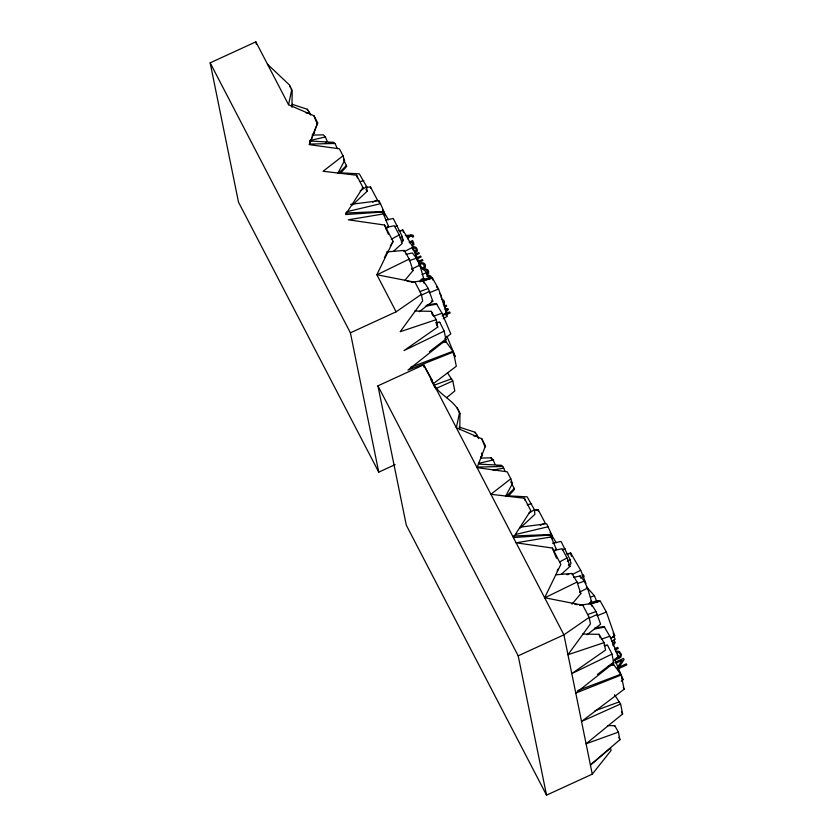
<?xml version="1.0" encoding="UTF-8"?>
<svg xmlns="http://www.w3.org/2000/svg" width="837" height="837" viewBox="0 0 837 837"><rect width="100%" height="100%" fill="white"/><g stroke="black" fill="none" stroke-linecap="round" stroke-linejoin="round"><path stroke-width="1.26" d="M291.987 107.345L292.165 90.804L291.014 89.067M459.795 429.716L459.963 413.813C455.066 398.935 435.282 394.53 431.432 378.847L423.668 364.848L377.947 385.847L406.301 525.176L546.54 795.15L592.261 774.152L611.073 750.496L610.56 748.006L590.409 765.039L619.924 739.699L618.376 732.124L614.745 725.637L607.453 725.616M443.495 315.235L446.864 312.661L438.567 288.995L432.488 278.156L429.988 277.633L422.11 279.788M442.867 342.406L446.152 341.904L442.836 342.595M611.292 638.233L614.661 635.67L606.354 612.004L600.286 601.165L597.785 600.631L589.907 602.786M610.654 665.405L613.95 664.902L608.436 665.938M337.834 173.238L344.541 160.704L343.024 155.797L339.393 148.798L309.261 144.623L317.694 122.903L313.99 115.778L288.545 104.74L291.789 89.507L289.414 84.924L267.495 64.229M459.586 412.505L456.332 427.738L481.788 438.787L485.481 445.901L477.059 467.632L507.18 471.806L510.821 478.795L512.338 483.702L505.485 496.508M425.332 266.658C426.336 263.603 422.287 261.531 419.954 263.352A3.934 3.557 -11.5 0 0 418.835 264.094M309.721 143.389L317.694 122.903M485.115 446.843L485.481 445.901M419.096 265.706C421.733 260.673 427.738 267.118 421.398 268.102M395.158 464.608L378.753 472.152L350.41 332.823L396.121 311.824L376.849 274.735L393.066 241.433L384.539 225.027L348.318 219.807L383.409 213.927L388.441 226.21L386.244 228.668M554.031 551.677L556.228 549.218L551.196 536.936L516.115 542.815L552.336 548.036L560.853 564.431L544.646 597.733L582.845 605.256L589.143 617.382L590.462 623.879L567.957 654.722L604.032 642.659L605.538 650.077L571.797 673.597L611.993 654.084L607.557 645.254L604.147 645.421M384.413 257.639L387.667 251.267M390.387 245.963L393.066 241.433M557.097 571.085L558.185 568.961M443.191 303.109L443.338 301.707L442.334 300.609M613.28 645.536L615.258 642.575L614.557 641.226L612.81 643.779A7.02 6.351 -11.5 0 0 612.642 644.061M343.024 155.797L323.103 171.271L356.583 175.236L362.965 187.519L345.587 214.554L382.425 212.043L383.409 213.927M617.162 667.947L622.09 660.383L615.959 663.197M312.64 134.998L314.576 132.256L312.609 134.684M481.401 456.625L482.374 455.255L481.484 453.037M480.762 457.19L482.374 455.255M403.58 251.142L404.145 250.43L409.251 259.051L413.049 270.55L404.71 280.552M571.985 604.178L580.836 593.548L577.049 582.05L571.933 573.429L556.26 574.778M614.274 726.171L614.745 725.637M340.701 172.987L346.748 166.322L343.745 160.055M508.498 495.985L514.546 489.331L510.978 481.997M385.993 228.815L388.441 226.21M554.596 550.955L556.228 549.218M338.849 173.092L346.539 165.36M506.647 496.1L514.337 488.358M407.514 238.723L410.402 236.065M412.819 244.069L412.798 244.08A3.086 2.793 -11.5 0 1 412.222 244.383M407.42 237.3L408.728 236.17L407.012 236.452M352.398 205.055L367.087 191.338L366.648 186.661L359.335 173.845L338.085 172.725M520.185 528.053L534.885 514.337L534.435 509.67L527.132 496.843L505.872 495.724M393.599 251.215L402.241 243.368L399.218 234.915L394.311 225.739L385.679 227.591M445.587 312.086L448.391 309.554L447.879 308.581L445.357 308.905M561.397 574.213L570.039 566.367L567.015 557.923L562.098 548.737L553.78 550.526M445.744 310.527L446.791 309.606L445.755 309.753M621.253 681.182L623.084 679.644L614.661 659.179M419.933 281.881L423.763 278.679L419.808 265.099L416.491 258.204L412.369 252.941L406.102 254.333M588.924 603.885L591.56 601.677L587.595 588.097L584.278 581.213L580.156 575.94L573.586 577.404M325.279 143.054L327.246 141.443L325.405 136.944L323.354 134.841L312.065 135.113M446.613 397.669L454.826 390.963L452.796 380.981L447.439 372.737M614.525 694.741L620.594 703.98L622.623 713.961L586.078 743.779L618.376 732.124M420.237 280.395L422.172 278.815M444.845 338.598L450.798 333.858L442.02 313.268L436.244 303.486L426.943 305.024M613.134 661.209L618.585 656.867L609.817 636.266L604.042 626.484L594.741 628.032M435.951 322.496L439.77 322.255L444.196 331.086L445.995 339.948L407.975 370.09L453.413 352L446.152 341.904M611.993 654.084L613.793 662.946L575.762 693.088L621.211 675.009L613.95 664.902M401.352 242.144L403.235 240.679L402.22 236.463L393.275 218.447L385.616 220.079M419.316 311.678L432.813 301.194L428.251 288.493L423.166 280.573L411.532 282.32M510.821 478.795L490.9 494.28L524.38 498.235L530.763 510.518L513.384 537.553L550.223 535.042L551.196 536.936M568.438 565.697L571.022 563.678L570.018 559.461L561.062 541.455L552.556 543.265M586.946 634.802L600.6 624.193L596.049 611.502L590.964 603.582L579.706 605.266M429.308 351.728L445.65 339.267L445.995 339.948M597.419 674.486L613.437 662.266L613.793 662.946M433.095 383.827L456.322 366.261L453.413 352M621.211 675.009L624.109 689.259L581.537 721.473L620.594 703.98M442.103 315.999L446.864 312.661M611.324 638.003L614.661 635.67M414.524 311.04L431.254 311.322L436.234 319.65L437.751 327.079L404.009 350.588L444.196 331.086M396.121 311.824L421.346 294.373L415.047 282.247L376.849 274.735M443.118 314.639L444.792 313.477M589.143 617.382L563.918 634.833L518.197 655.831L546.54 795.15M426.493 273.657C429.423 271.837 425.855 269.87 424.882 269.022A3.421 3.097 -11.5 0 1 428.45 273.071M400.096 237.865L402.22 236.463M567.36 561.219L570.018 559.461M550.076 537.27L552.232 535.879L546.655 523.763L520.185 527.143M360.182 190.846L366.648 186.661M528.785 513.322L534.435 509.67M430.72 379.904L431.432 378.847M443.202 318.782L447.397 316.229L445.661 312.797M583.127 577.174L584.121 576.578A2.176 1.967 -11.5 0 0 583.284 575.113M415.047 282.247L407.127 281.274M582.845 605.256L579.842 605.13M391.329 239.225L399.218 234.915M559.827 561.836L567.015 557.923M423.145 269.796L423.836 269.472M404.773 251.341L412.903 247.25L403.015 230.217L398.904 230.813M572.173 574.538L580.7 570.259L570.813 553.226L566.701 553.822M411.794 269.095L419.808 265.099M579.968 591.905L587.595 588.097M377.445 274.578L409.251 259.051M545.096 597.649L577.049 582.05M372.727 202.167L377.393 199.949L370.519 186.986L365.706 187.279M540.221 525.301L545.18 522.947L538.306 509.984L535.303 510.172M378.753 472.152L238.503 202.167L210.16 62.848L255.871 41.85L288.545 104.74M409.105 242.155L412.557 240.564L413.07 241.569L409.774 243.086M415.372 254.092L418.772 252.533L419.285 253.527L415.131 255.431M416.753 257.786L420.582 256.017L421.105 257.022L416.816 258.989M418.981 261.102L422.403 259.533L422.926 260.527L418.531 262.546M426.744 276.273L428.994 275.237A7.679 6.947 -11.5 0 1 430.814 276.294A5.964 5.399 -11.5 0 1 432.729 279.935M443.84 306.216L446.111 305.17L446.655 306.206L444.478 307.21M445.179 313.938L449.615 311.908L450.149 312.944L445.598 315.036M614.044 640.242L611.774 641.288L615.195 639.238L613.458 635.806M614.693 648.717L617.727 647.325L618.292 648.403L614.871 649.972M616.042 658.28L618.145 657.317M614.504 660.32L618.71 658.384A7.23 6.55 -11.5 0 0 620.866 657.066L621.472 654.419L619.432 651.594A3.034 2.752 -11.5 0 0 617.58 651.249A7.355 6.654 -11.5 0 0 615.572 651.929M615.54 662.109L623.502 658.447L624.078 659.556L619.15 667.12L626.306 663.835L626.84 664.871L617.737 669.056M421.409 295.105L429.59 291.37M589.489 617.968L597.388 614.368M435.439 388.755L452.796 380.981M412.222 247.375C412.285 250.284 415.466 253.36 416.146 249.75C416.324 247.574 413.562 248.599 413.384 246.884M429.622 292.647L438.567 288.995M597.273 615.708L606.354 612.004M422.047 274.494L426.608 272.674L428.408 277.11M590.692 597.158L594.396 595.682L596.655 601.217M395.022 226.555L397.376 225.666M410.632 367.297L453.026 351.258M562.234 549.783L565.174 548.664M577.854 690.515L620.824 674.256M419.787 291.621L428.251 288.493M587.877 614.504L596.049 611.502M616.555 652.808L618.292 652.462A1.433 1.297 -11.5 0 1 618.627 652.536A1.8 1.622 -11.5 0 1 619.129 652.808L619.84 653.645A5.587 5.053 -11.5 0 1 620.039 654.011A2.448 2.218 -11.5 0 1 619.924 656.386M433.723 385.355L451.687 378.784M595.065 710.718L619.485 701.793M433.535 316.177L442.02 313.268M601.322 639.175L609.817 636.266M409.167 260.684L416.491 258.204M578.179 583.274L584.278 581.213M436.234 319.65L400.17 331.724L422.675 300.881L421.346 294.373M422.225 269.085L422.654 268.939A4.405 3.986 -11.5 0 0 425.468 266.721M370.519 186.986L370.571 188.325M535.063 510.246L538.306 509.984M420.645 281.535L432.488 278.156M590.66 603.906L600.286 601.165M420.132 281.41L430.239 278.554L429.988 277.633M590.169 603.78L598.036 601.552L597.785 600.631M360.067 181.65L363.813 180.646M527.237 504.816L531.61 503.654M346.759 211.73L380.521 203.694L384.434 212.87L384.581 216.27M515.801 534.435L548.319 526.693M309.826 140.585L325.405 136.944M478.366 463.416L493.202 459.942L495.044 464.441M306.101 113.037L309.376 112.294L310.579 115.046M399.375 231.054L403.015 230.217M473.888 436.046L477.174 435.303L478.607 438.598M567.162 554.052L570.813 553.226M435.972 322.998L439.77 322.255M604.712 645.808L607.557 645.254M425.374 306.206L436.893 304.155M594.322 629.005L604.68 627.154M492.93 469.965L503.696 468.197L505.161 471.482M350.63 204.364L378.858 200.765L380.521 203.694M410.559 236.044L410.988 236.003A4.018 3.641 -11.5 0 1 411.584 235.961M566.921 574.632L568.7 574.444M405.359 235.595L410.831 235.03M386.924 251.906L404.145 250.43M345.524 213.006L380.605 211.562L382.425 212.043M513.311 536.015L548.392 534.561L550.223 535.042M481.275 458.08L491.152 457.839L493.202 459.942M309.251 144.09L334.978 143.472L337.363 148.484M477.686 467.077L502.765 466.471L503.696 468.197M328.533 143.137L333.44 143.137L333.22 142.311L309.523 140.993M496.937 466.136L501.237 466.146L501.007 465.309L479.182 464.096M582.646 634.038L599.051 634.331L604.032 642.659M431.296 300.985L432.813 301.194M574.925 604.272L577.384 604.701M417.056 260.202L418.197 260.443L412.903 247.25M362.243 187.331L362.965 187.519M292.207 104.322L307.378 109.281L309.376 112.294M459.126 427.048L475.165 432.279L477.174 435.303M431.536 379.391L434.769 387.573M333.22 142.311L334.978 143.472M501.007 465.309L502.765 466.471M423.145 278.03L423.763 278.679M590.943 601.029L591.56 601.677M426.608 272.674L419.421 264.68L419.63 265.706M594.396 595.682L587.208 587.679L587.417 588.704M382.718 210.066L388.473 219.796M550.118 532.562L556.26 542.805M568.626 564.567L570.039 566.367M617.099 654.837L618.585 656.867M453.131 353.57L455.297 356.646L446.864 336.181M621.64 677.593L623.084 679.644M459.963 413.813L457.201 407.922M343.484 159.093L344.541 160.704M511.072 481.777L512.338 483.702M411.982 268.897L413.049 270.55M579.633 591.665L580.836 593.548M446.832 312.892L444.74 308.905M614.63 635.9L613.113 633.044M401.99 238.535L403.235 240.679M621.483 711.921L622.623 713.961M316.773 122.83L317.317 123.845M365.957 189.204L367.087 191.338M436.537 286.725L437.05 287.729M210.16 62.848L350.41 332.823M377.947 385.847L518.197 655.831M623.283 687.627L624.109 689.259M436.307 324.212L437.751 327.079M618.805 737.366L619.924 739.699M484.56 445.828L481.788 438.787M316.334 121.825L313.99 115.778M289.675 85.845L290.345 87.456M552.336 548.036L556.521 558.248M384.539 225.027L386.631 230.144M387.06 231.158L388.316 234.224M580.7 570.259L585.984 583.441M491.152 457.839L491.978 459.921M570.363 552.995L571.545 556.228M402.576 229.997L403.361 232.152M599.051 634.331L600.181 637.804M431.254 311.322L432.583 315.382M524.38 498.235L525.04 500.359M356.583 175.236L357.409 177.883M590.964 603.582L591.686 606.061M423.166 280.573L423.888 283.063M580.156 575.94L580.679 578.105M538.086 510.057L538.369 511.323M592.261 774.152L563.918 634.833L423.668 364.848L424.171 367.317M255.871 41.85L256.373 44.319M378.858 200.765L379.025 202.512M475.165 432.279L475.259 433.399M307.378 109.281L307.461 110.39M431.714 379.716L431.902 382.164M552.232 535.879L552.378 539.279M582.113 574.935A4.583 4.143 -11.5 0 1 583.274 575.05M582.207 575.793A1.8 1.622 -11.5 0 1 583.054 577.174M586.298 587.271A3.421 3.097 -11.5 0 1 587.49 588.756M613.134 645.829A3.599 3.254 -11.5 0 1 613.333 645.568M619.83 656.344A6.539 5.922 -11.5 0 1 618.135 657.275M444.426 303.528A4.394 3.976 -11.5 0 1 443.254 304.762M441.486 299.301A3.421 3.097 -11.5 0 1 444.227 303.444M441.455 297.051A2.877 2.605 -11.5 0 1 441.214 297.553M441.402 297.041A3.798 3.442 -11.5 0 0 440.042 293.996A2.072 1.873 -11.5 0 0 439.781 293.787M428.942 276.545A4.698 4.248 -11.5 0 1 430.092 277.298M430.009 277.403A3.934 3.568 -11.5 0 1 430.971 278.365M428.649 273.155A4.394 3.976 -11.5 0 1 426.619 274.892M418.898 260.998A3.191 2.888 -11.5 0 1 417.59 261.573M416.721 257.733A2.469 2.239 -11.5 0 1 416.376 257.911M417.15 251.016A4.394 3.976 -11.5 0 1 414.702 252.9M413.373 246.81A3.421 3.097 -11.5 0 1 416.941 250.933M412.986 243.745A1.925 1.747 -11.5 0 0 412.631 243.138L413.488 242.395L413.97 244.655A6.194 5.597 -11.5 0 1 412.672 245.387M410.841 235.082A4.583 4.143 -11.5 0 1 412.808 235.113A2.176 1.967 -11.5 0 1 413.624 236.641L412.672 237.237A1.8 1.622 -11.5 0 0 411.689 235.814"/></g></svg>
